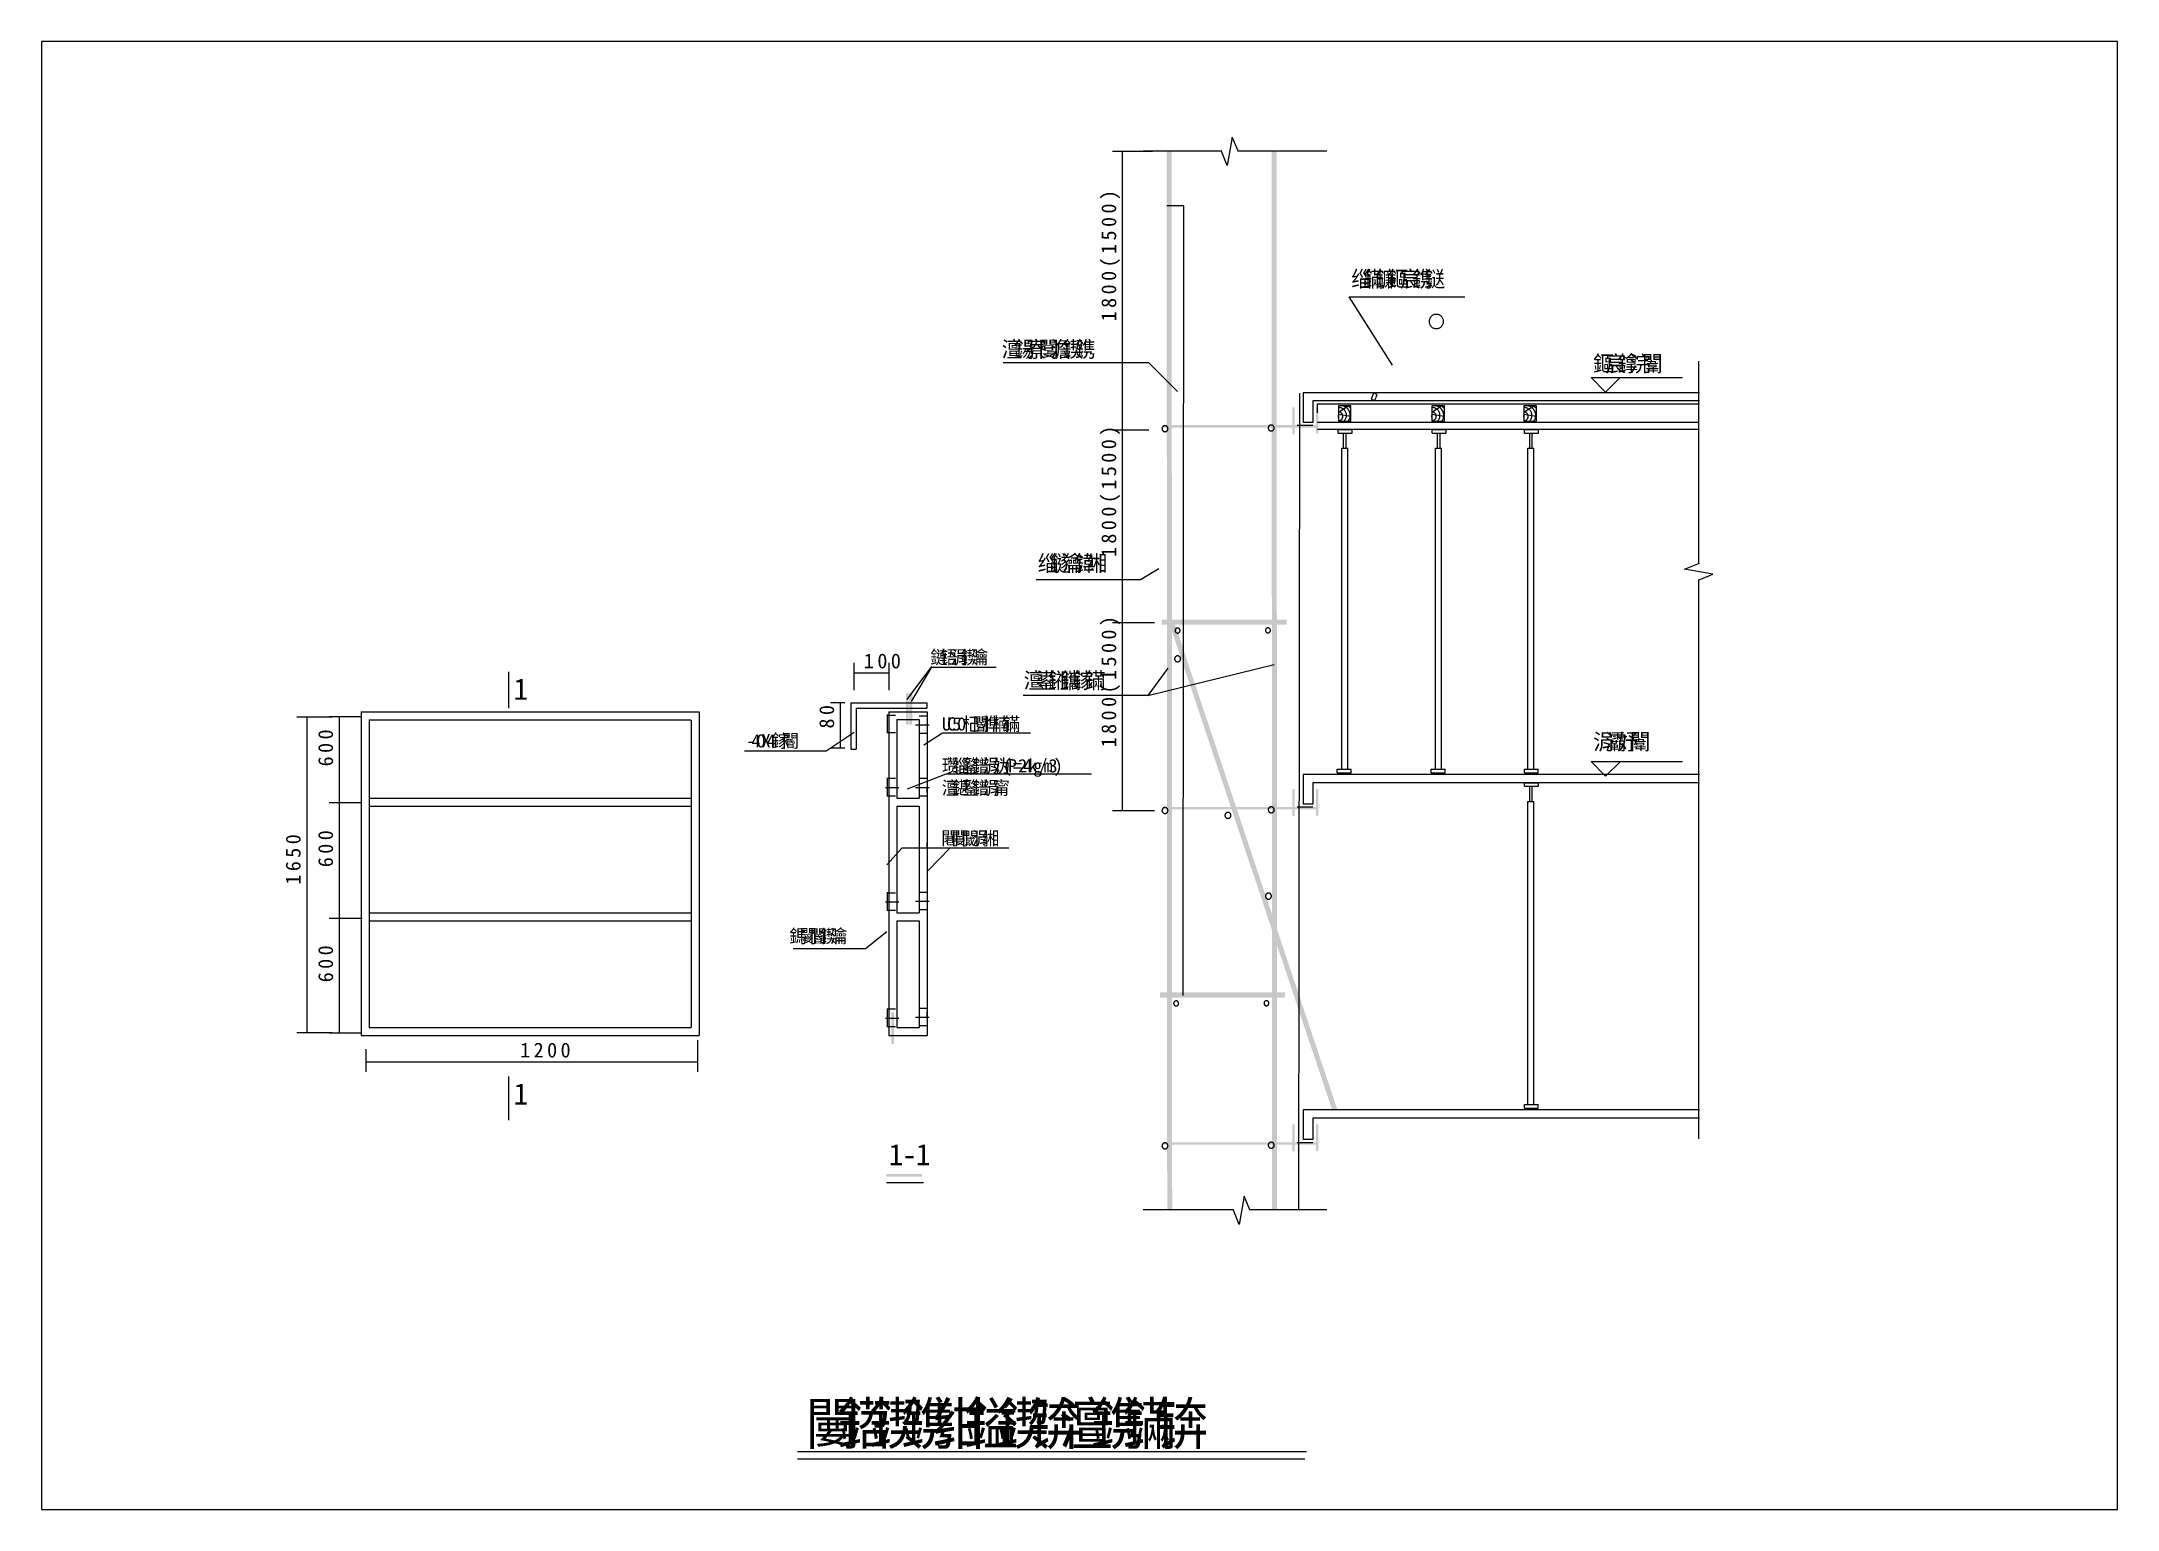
# Model space of a CAD drawing. Header units: metres. Extents: x 0 to 420, y 0 to 297.
import ezdxf

# ---------------------------------------------------------------- set-up
doc = ezdxf.new("R2010")
doc.units = ezdxf.units.M

msp = doc.modelspace()

# ---------------------------------------------------------------- linework, layer by layer
for p, q in [((420, 297), (0, 297)), ((0, 297), (0, 0)), ((420, 0), (420, 297)), ((240.92, 277.63), (239.9, 271.92)), ((242.07, 274.87), (240.92, 277.63)), ((224.79, 274.77), (216.67, 274.77)), ((218.67, 218.38), (218.67, 274.77)), ((238.71, 274.84), (222.85, 274.84)), ((239.9, 271.92), (238.69, 274.93)), ((260.02, 274.84), (241.99, 274.84)), ((231.01, 263.75), (227.67, 263.75)), ((231.02, 263.75), (230.89, 104.01)), ((231.01, 263.75), (231.02, 263.75)), ((264.55, 245.35), (287.98, 245.35)), ((273.34, 231.55), (264.55, 245.35)), ((224.01, 231.99), (194.54, 231.99)), ((229.85, 226.16), (224.01, 231.99)), ((335.32, 191.42), (335.32, 232.36)), ((313.55, 229.04), (332, 229.04)), ((313.55, 229.04), (316.39, 226.09)), ((316.39, 226.09), (319.35, 228.93)), ((254.49, 225.83), (254.31, 60.78)), ((255.25, 222.62), (255.24, 222.61)), ((335.45, 225.94), (255.25, 225.94)), ((255.25, 225.94), (255.25, 219.95)), ((255.25, 224.21), (255.25, 222.62)), ((256.61, 224.21), (256.61, 224.21)), ((256.61, 224.21), (256.61, 224.21)), ((257.23, 224.29), (257.23, 219.95)), ((257.24, 224.29), (257.23, 224.29)), ((335.45, 224.29), (257.24, 224.29)), ((258.06, 223.72), (335.32, 223.72)), ((258.06, 223.68), (258.06, 221.89)), ((262.39, 222.02), (264.36, 223.3)), ((262.4, 223.3), (262.39, 223.29)), ((262.39, 223.29), (262.39, 220.18)), ((264.91, 223.3), (262.4, 223.3)), ((264.91, 220.18), (264.91, 223.3)), ((269.47, 225.88), (269, 224.62)), ((269, 224.62), (269.73, 224.34)), ((270.2, 225.61), (269.47, 225.88)), ((269.73, 224.34), (270.2, 225.61)), ((281.31, 222.02), (283.27, 223.3)), ((281.31, 223.3), (281.31, 223.29)), ((283.82, 223.3), (281.31, 223.3)), ((281.31, 223.29), (281.31, 220.18)), ((283.82, 220.18), (283.82, 223.3)), ((299.92, 222.02), (301.89, 223.3)), ((299.93, 223.3), (299.92, 223.29)), ((299.92, 223.29), (299.92, 220.18)), ((302.44, 223.3), (299.93, 223.3)), ((302.44, 220.18), (302.44, 223.3)), ((257.23, 219.3), (254.02, 219.3)), ((255.25, 219.95), (255.26, 219.93)), ((257.22, 219.93), (255.26, 219.93)), ((257.23, 219.95), (257.22, 219.93)), ((257.23, 219.31), (257.23, 219.3)), ((257.23, 219.31), (257.23, 219.3)), ((257.23, 219.31), (257.23, 219.3)), ((257.23, 219.3), (257.23, 219.31)), ((257.23, 219.31), (257.23, 219.3)), ((257.26, 219.62), (257.25, 219.62)), ((257.26, 219.62), (257.25, 219.62)), ((257.26, 219.62), (257.25, 219.62)), ((257.25, 219.62), (257.26, 219.62)), ((257.26, 219.62), (257.25, 219.62)), ((258.14, 219.97), (335.32, 219.97)), ((258.14, 218.58), (335.32, 218.58)), ((258.5, 219.31), (258.5, 219.3)), ((258.52, 219.62), (258.52, 219.62)), ((262.36, 218.51), (265.17, 218.51)), ((262.36, 217.79), (262.36, 218.51)), ((262.39, 221.58), (264.91, 221.21)), ((262.39, 220.18), (264.91, 220.18)), ((265.17, 217.79), (265.17, 218.51)), ((281.31, 221.58), (283.82, 221.21)), ((281.31, 220.18), (283.82, 220.18)), ((281.38, 218.51), (284.18, 218.51)), ((281.38, 217.79), (281.38, 218.51)), ((284.18, 217.79), (284.18, 218.51)), ((299.92, 221.58), (302.44, 221.21)), ((299.92, 220.18), (302.44, 220.18)), ((300.04, 217.79), (300.04, 218.51)), ((300.04, 218.51), (302.84, 218.51)), ((302.84, 217.79), (302.84, 218.51)), ((224.01, 218.38), (216.67, 218.38)), ((224.01, 218.38), (216.67, 218.38)), ((218.67, 179.38), (218.67, 218.38)), ((262.36, 217.79), (265.17, 217.79)), ((263.06, 149.91), (263.06, 214.71)), ((263.06, 214.71), (264.32, 214.71)), ((263.42, 214.71), (263.42, 217.79)), ((263.94, 214.71), (263.94, 217.79)), ((264.32, 149.91), (264.32, 214.71)), ((281.38, 217.79), (284.18, 217.79)), ((282.02, 149.91), (282.02, 214.71)), ((282.02, 214.71), (283.27, 214.71)), ((282.43, 214.71), (282.43, 217.79)), ((282.95, 214.71), (282.95, 217.79)), ((283.27, 149.91), (283.27, 214.71)), ((300.04, 217.79), (302.84, 217.79)), ((300.7, 149.91), (300.7, 214.71)), ((300.7, 214.71), (301.95, 214.71)), ((301.09, 214.71), (301.09, 217.79)), ((301.61, 214.71), (301.61, 217.79)), ((301.95, 149.91), (301.95, 214.71)), ((226.04, 190.31), (222.33, 188.09)), ((332.4, 190.23), (335.41, 191.44)), ((338.11, 189.21), (332.4, 190.23)), ((335.35, 188.07), (338.11, 189.21)), ((222.33, 188.09), (201.21, 188.09)), ((335.32, 75.02), (335.32, 188.14)), ((225.18, 179.38), (216.67, 179.38)), ((225.18, 179.38), (216.67, 179.38)), ((218.67, 141.37), (218.67, 179.38)), ((94.46, 169.48), (94.46, 162.13)), ((164.41, 165.77), (164.41, 171.27)), ((164.41, 169.27), (171.48, 169.27)), ((171.48, 165.77), (171.48, 171.27)), ((175.13, 163.85), (180.14, 170.54)), ((180.14, 170.54), (175.95, 163.5)), ((180.06, 170.43), (193.12, 170.43)), ((223.82, 164.67), (249.39, 170.97)), ((227.89, 170.23), (223.82, 164.67)), ((223.82, 164.67), (198.61, 164.67)), ((58.8, 160.33), (51.65, 160.33)), ((53.65, 160.33), (53.65, 96.42)), ((64.56, 160.34), (58.22, 160.34)), ((60.22, 160.34), (60.22, 142.98)), ((64.68, 161.36), (64.68, 95.87)), ((64.68, 161.36), (133.08, 161.36)), ((66.3, 159.69), (66.35, 159.74)), ((66.3, 159.69), (66.3, 97.54)), ((66.35, 159.74), (131.4, 159.74)), ((131.46, 159.69), (131.46, 97.54)), ((133.08, 161.36), (133.08, 95.87)), ((162.55, 163.17), (159.6, 163.17)), ((161.6, 163.17), (161.6, 154)), ((163.71, 163.23), (163.71, 153.83)), ((163.71, 163.23), (179.09, 163.23)), ((164.79, 162.15), (164.79, 153.83)), ((164.79, 162.15), (179.09, 162.15)), ((171.42, 161.31), (171.48, 161.36)), ((171.42, 161.31), (171.42, 95.87)), ((171.48, 161.36), (179.19, 161.36)), ((173.04, 159.84), (173.04, 143.93)), ((173.04, 159.84), (177.57, 159.84)), ((173.04, 159.69), (173.1, 159.74)), ((177.57, 159.84), (177.57, 143.93)), ((179.09, 163.23), (179.09, 162.15)), ((179.19, 161.36), (179.19, 95.87)), ((164.44, 157.2), (158.72, 153.39)), ((178.53, 154.69), (182.3, 157.16)), ((182.3, 157.16), (200.06, 157.16)), ((158.72, 153.39), (142.2, 153.39)), ((162.55, 154), (159.6, 154)), ((163.71, 153.83), (164.79, 153.83)), ((313.55, 151.3), (332, 151.3)), ((313.55, 151.3), (316.39, 148.34)), ((175.2, 145.82), (183, 148.81)), ((177.57, 148.29), (177.52, 148.34)), ((183, 148.81), (212.44, 148.81)), ((335.45, 148.7), (255.25, 148.7)), ((255.25, 148.69), (255.25, 142.7)), ((257.23, 147.05), (257.23, 142.7)), ((257.24, 147.05), (257.23, 147.05)), ((335.45, 147.05), (257.24, 147.05)), ((262.15, 149.8), (264.95, 149.8)), ((262.15, 149.07), (262.15, 149.8)), ((262.15, 149.07), (264.95, 149.07)), ((264.95, 149.07), (264.95, 149.8)), ((281.16, 149.07), (281.16, 149.8)), ((281.16, 149.8), (283.96, 149.8)), ((281.16, 149.07), (283.96, 149.07)), ((283.96, 149.07), (283.96, 149.8)), ((300, 149.8), (302.81, 149.8)), ((300, 149.07), (300, 149.8)), ((300, 149.07), (302.81, 149.07)), ((300.04, 147.05), (302.84, 147.05)), ((300.04, 146.32), (300.04, 147.05)), ((302.81, 149.07), (302.81, 149.8)), ((302.84, 146.32), (302.84, 147.05)), ((316.39, 148.34), (319.35, 151.18)), ((64.56, 142.98), (58.22, 142.98)), ((64.56, 142.98), (58.22, 142.98)), ((60.22, 142.98), (60.22, 119.55)), ((66.3, 143.93), (131.46, 143.93)), ((173.04, 143.93), (177.57, 143.93)), ((179.09, 146.04), (179.09, 144.96)), ((255.25, 145.37), (255.24, 145.37)), ((255.25, 146.97), (255.25, 145.37)), ((256.61, 146.97), (256.61, 146.96)), ((256.61, 146.96), (256.61, 146.97)), ((300.04, 146.32), (302.84, 146.32)), ((300.7, 82.05), (300.7, 143.25)), ((300.7, 143.25), (301.95, 143.25)), ((301.09, 143.25), (301.09, 146.32)), ((301.61, 143.25), (301.61, 146.32)), ((301.95, 82.05), (301.95, 143.25)), ((66.3, 142.31), (131.46, 142.31)), ((173.04, 142.31), (173.04, 120.71)), ((173.04, 142.31), (177.57, 142.31)), ((177.57, 142.31), (177.57, 120.71)), ((225.18, 141.37), (216.67, 141.37)), ((257.23, 142.06), (254.02, 142.06)), ((255.25, 142.7), (255.26, 142.69)), ((257.22, 142.69), (255.26, 142.69)), ((257.23, 142.7), (257.22, 142.69)), ((257.23, 142.06), (257.23, 142.06)), ((257.23, 142.06), (257.23, 142.06)), ((257.23, 142.06), (257.23, 142.06)), ((257.23, 142.06), (257.23, 142.06)), ((257.23, 142.06), (257.23, 142.06)), ((257.26, 142.38), (257.25, 142.37)), ((257.25, 142.37), (257.26, 142.38)), ((257.26, 142.38), (257.25, 142.37)), ((257.26, 142.38), (257.25, 142.37)), ((257.26, 142.38), (257.25, 142.37)), ((258.5, 142.06), (258.5, 142.06)), ((258.52, 142.38), (258.52, 142.37)), ((179.09, 134.88), (179.09, 133.8)), ((171.05, 130.44), (174.11, 133.85)), ((174.11, 133.85), (195.73, 133.85)), ((177.57, 131.34), (177.52, 131.39)), ((179.39, 129.27), (183.86, 133.85)), ((177.57, 125.26), (177.52, 125.31)), ((177.57, 125.61), (177.57, 120.71)), ((64.85, 119.55), (58.22, 119.55)), ((64.85, 119.55), (58.22, 119.55)), ((60.22, 119.55), (60.22, 96.4)), ((66.3, 120.71), (131.46, 120.71)), ((66.3, 119.09), (131.46, 119.09)), ((173.04, 120.71), (177.57, 120.71)), ((173.04, 119.09), (173.04, 97.49)), ((173.04, 119.09), (177.57, 119.09)), ((177.57, 119.09), (177.57, 104.01)), ((177.57, 119.09), (177.57, 97.49)), ((166.69, 113.43), (152.05, 113.43)), ((171, 116.87), (166.69, 113.43)), ((177.57, 114.64), (177.52, 114.69)), ((177.57, 101.77), (177.52, 101.83)), ((230.88, 104), (230.89, 104.01)), ((66.3, 97.54), (66.35, 97.49)), ((66.35, 97.49), (131.4, 97.49)), ((131.4, 97.49), (131.46, 97.54)), ((173.04, 97.49), (177.57, 97.49)), ((179.09, 100.75), (179.09, 99.67)), ((58.8, 96.42), (51.65, 96.42)), ((64.56, 96.4), (58.22, 96.4)), ((64.68, 95.87), (133.08, 95.87)), ((65.6, 93.12), (65.6, 88.54)), ((132.7, 94.95), (132.7, 88.54)), ((171.42, 95.87), (179.19, 95.87)), ((65.6, 90.54), (132.7, 90.54)), ((94.46, 87.57), (94.46, 78.76)), ((335.45, 80.84), (255.25, 80.84)), ((255.25, 80.83), (255.25, 74.84)), ((300, 81.21), (300, 81.94)), ((300, 81.94), (302.81, 81.94)), ((300, 81.21), (302.81, 81.21)), ((302.81, 81.21), (302.81, 81.94)), ((255.25, 77.51), (255.24, 77.51)), ((255.25, 79.11), (255.25, 77.51)), ((256.61, 79.1), (256.61, 79.11)), ((256.61, 79.11), (256.61, 79.1)), ((257.23, 79.19), (257.23, 74.84)), ((257.24, 79.19), (257.23, 79.19)), ((335.45, 79.19), (257.24, 79.19)), ((257.23, 74.2), (254.02, 74.2)), ((255.25, 74.84), (255.26, 74.83)), ((257.22, 74.83), (255.26, 74.83)), ((257.23, 74.84), (257.22, 74.83)), ((257.23, 74.2), (257.23, 74.2)), ((257.23, 74.2), (257.23, 74.2)), ((257.23, 74.2), (257.23, 74.2)), ((257.23, 74.2), (257.23, 74.2)), ((257.23, 74.2), (257.23, 74.2)), ((257.26, 74.52), (257.25, 74.52)), ((257.26, 74.52), (257.25, 74.52)), ((257.26, 74.52), (257.25, 74.52)), ((257.25, 74.52), (257.26, 74.52)), ((257.26, 74.52), (257.25, 74.52)), ((258.5, 74.2), (258.5, 74.2)), ((258.52, 74.52), (258.52, 74.52)), ((170.95, 66.18), (178.41, 66.18)), ((243.33, 63.41), (242.31, 57.69)), ((244.48, 60.64), (243.33, 63.41)), ((241.13, 60.61), (222.85, 60.61)), ((242.31, 57.69), (241.1, 60.7)), ((260.02, 60.61), (244.41, 60.61)), ((152.95, 11.7), (255.93, 11.7)), ((152.95, 10.27), (255.57, 10.27)), ((0, 0), (420, 0))]:
    msp.add_line(p, q)
for points in [[(283.63, 240.36), (283.63, 240.5), (283.61, 240.64), (283.57, 240.78), (283.52, 240.91), (283.46, 241.04), (283.39, 241.16), (283.31, 241.28), (283.21, 241.38), (283.1, 241.48), (282.99, 241.56), (282.87, 241.63), (282.74, 241.69), (282.61, 241.74), (282.47, 241.78), (282.33, 241.8), (282.19, 241.8), (282.05, 241.8), (281.91, 241.78), (281.77, 241.74), (281.63, 241.69), (281.51, 241.63), (281.38, 241.56), (281.27, 241.48), (281.17, 241.38), (281.07, 241.28), (280.99, 241.16), (280.91, 241.04), (280.85, 240.91), (280.8, 240.78), (280.77, 240.64), (280.75, 240.5), (280.74, 240.36), (280.75, 240.22), (280.77, 240.08), (280.8, 239.94), (280.85, 239.81), (280.91, 239.68), (280.99, 239.56), (281.07, 239.44), (281.17, 239.34), (281.27, 239.24), (281.38, 239.16), (281.51, 239.08), (281.63, 239.02), (281.77, 238.98), (281.91, 238.94), (282.05, 238.92), (282.19, 238.91), (282.33, 238.92), (282.47, 238.94), (282.61, 238.98), (282.74, 239.02), (282.87, 239.08), (282.99, 239.16), (283.1, 239.24), (283.21, 239.34), (283.31, 239.44), (283.39, 239.56), (283.46, 239.68), (283.52, 239.81), (283.57, 239.94), (283.61, 240.08), (283.63, 240.22), (283.63, 240.36)], [(263.45, 220.18), (263.56, 220.28), (263.67, 220.4), (263.76, 220.52), (263.83, 220.65), (263.9, 220.79), (263.95, 220.93), (263.99, 221.08), (264.01, 221.23), (264.02, 221.38), (264.01, 221.53), (263.99, 221.68), (263.95, 221.83), (263.9, 221.97), (263.83, 222.11), (263.76, 222.24), (263.67, 222.37), (263.56, 222.48), (263.45, 222.58), (263.33, 222.67), (263.2, 222.75), (263.06, 222.81), (262.92, 222.87), (262.77, 222.9), (262.62, 222.93), (262.47, 222.93), (262.39, 222.93)], [(264.38, 220.18), (264.45, 220.28), (264.55, 220.45), (264.63, 220.62), (264.7, 220.8), (264.74, 220.98), (264.77, 221.17), (264.78, 221.36), (264.77, 221.55), (264.74, 221.74), (264.7, 221.92), (264.63, 222.1), (264.55, 222.27), (264.45, 222.44), (264.34, 222.59), (264.21, 222.73), (264.07, 222.86), (263.92, 222.97), (263.76, 223.07), (263.58, 223.15), (263.41, 223.21), (263.22, 223.26), (263.03, 223.29), (262.84, 223.3), (262.8, 223.3)], [(264.91, 222.78), (264.88, 222.8), (264.68, 222.98), (264.47, 223.14), (264.24, 223.28), (264.2, 223.3)], [(282.37, 220.18), (282.48, 220.28), (282.58, 220.4), (282.67, 220.52), (282.75, 220.65), (282.82, 220.79), (282.87, 220.93), (282.9, 221.08), (282.93, 221.23), (282.93, 221.38), (282.93, 221.53), (282.9, 221.68), (282.87, 221.83), (282.82, 221.97), (282.75, 222.11), (282.67, 222.24), (282.58, 222.37), (282.48, 222.48), (282.37, 222.58), (282.24, 222.67), (282.11, 222.75), (281.98, 222.81), (281.83, 222.87), (281.68, 222.9), (281.53, 222.93), (281.38, 222.93), (281.31, 222.93)], [(283.3, 220.18), (283.37, 220.28), (283.47, 220.45), (283.55, 220.62), (283.61, 220.8), (283.66, 220.98), (283.69, 221.17), (283.7, 221.36), (283.69, 221.55), (283.66, 221.74), (283.61, 221.92), (283.55, 222.1), (283.47, 222.27), (283.37, 222.44), (283.26, 222.59), (283.13, 222.73), (282.99, 222.86), (282.83, 222.97), (282.67, 223.07), (282.5, 223.15), (282.32, 223.21), (282.14, 223.26), (281.95, 223.29), (281.76, 223.3), (281.72, 223.3)], [(283.82, 222.78), (283.8, 222.8), (283.6, 222.98), (283.38, 223.14), (283.15, 223.28), (283.12, 223.3)], [(300.99, 220.18), (301.09, 220.28), (301.2, 220.4), (301.29, 220.52), (301.37, 220.65), (301.43, 220.79), (301.48, 220.93), (301.52, 221.08), (301.54, 221.23), (301.55, 221.38), (301.54, 221.53), (301.52, 221.68), (301.48, 221.83), (301.43, 221.97), (301.37, 222.11), (301.29, 222.24), (301.2, 222.37), (301.09, 222.48), (300.98, 222.58), (300.86, 222.67), (300.73, 222.75), (300.59, 222.81), (300.45, 222.87), (300.3, 222.9), (300.15, 222.93), (300, 222.93), (299.92, 222.93)], [(301.91, 220.18), (301.98, 220.28), (302.08, 220.45), (302.16, 220.62), (302.23, 220.8), (302.27, 220.98), (302.3, 221.17), (302.31, 221.36), (302.3, 221.55), (302.27, 221.74), (302.23, 221.92), (302.16, 222.1), (302.08, 222.27), (301.98, 222.44), (301.87, 222.59), (301.74, 222.73), (301.6, 222.86), (301.45, 222.97), (301.29, 223.07), (301.12, 223.15), (300.94, 223.21), (300.75, 223.26), (300.56, 223.29), (300.37, 223.3), (300.33, 223.3)], [(302.44, 222.78), (302.41, 222.8), (302.21, 222.98), (302, 223.14), (301.77, 223.28), (301.73, 223.3)], [(227.91, 218.67), (227.9, 218.73), (227.89, 218.79), (227.88, 218.84), (227.86, 218.9), (227.83, 218.95), (227.8, 219.01), (227.77, 219.05), (227.73, 219.1), (227.68, 219.14), (227.64, 219.17), (227.58, 219.2), (227.53, 219.23), (227.48, 219.25), (227.42, 219.26), (227.36, 219.27), (227.3, 219.27), (227.24, 219.27), (227.18, 219.26), (227.12, 219.25), (227.07, 219.23), (227.01, 219.2), (226.96, 219.17), (226.91, 219.14), (226.87, 219.1), (226.83, 219.05), (226.79, 219.01), (226.76, 218.95), (226.74, 218.9), (226.72, 218.84), (226.7, 218.79), (226.7, 218.73), (226.69, 218.67), (226.69, 218.67)], [(226.69, 218.67), (226.7, 218.61), (226.7, 218.55), (226.72, 218.49), (226.74, 218.44), (226.76, 218.38), (226.79, 218.33), (226.83, 218.28), (226.87, 218.24), (226.91, 218.2), (226.96, 218.16), (227.01, 218.13), (227.07, 218.11), (227.12, 218.09), (227.18, 218.07), (227.24, 218.06), (227.3, 218.06), (227.36, 218.06), (227.42, 218.07), (227.48, 218.09), (227.53, 218.11), (227.58, 218.13), (227.64, 218.16), (227.68, 218.2), (227.73, 218.24), (227.77, 218.28), (227.8, 218.33), (227.83, 218.38), (227.86, 218.44), (227.88, 218.49), (227.89, 218.55), (227.9, 218.61), (227.91, 218.67), (227.91, 218.67)], [(249.39, 218.81), (249.39, 218.87), (249.38, 218.93), (249.37, 218.98), (249.35, 219.04), (249.32, 219.09), (249.29, 219.14), (249.25, 219.19), (249.21, 219.24), (249.17, 219.28), (249.12, 219.31), (249.07, 219.34), (249.02, 219.37), (248.96, 219.39), (248.9, 219.4), (248.85, 219.41), (248.79, 219.41), (248.73, 219.41), (248.67, 219.4), (248.61, 219.39), (248.55, 219.37), (248.5, 219.34), (248.45, 219.31), (248.4, 219.28), (248.36, 219.24), (248.32, 219.19), (248.28, 219.14), (248.25, 219.09), (248.23, 219.04), (248.21, 218.98), (248.19, 218.93), (248.18, 218.87), (248.18, 218.81), (248.18, 218.81)], [(248.18, 218.81), (248.18, 218.75), (248.19, 218.69), (248.21, 218.63), (248.23, 218.58), (248.25, 218.52), (248.28, 218.47), (248.32, 218.42), (248.36, 218.38), (248.4, 218.34), (248.45, 218.3), (248.5, 218.27), (248.55, 218.25), (248.61, 218.23), (248.67, 218.21), (248.73, 218.2), (248.79, 218.2), (248.85, 218.2), (248.9, 218.21), (248.96, 218.23), (249.02, 218.25), (249.07, 218.27), (249.12, 218.3), (249.17, 218.34), (249.21, 218.38), (249.25, 218.42), (249.29, 218.47), (249.32, 218.52), (249.35, 218.58), (249.37, 218.63), (249.38, 218.69), (249.39, 218.75), (249.39, 218.81), (249.39, 218.81)], [(262.39, 221.42), (262.38, 221.4), (262.36, 221.37), (262.34, 221.34), (262.32, 221.31), (262.31, 221.27), (262.3, 221.24), (262.3, 221.2), (262.3, 221.17), (262.3, 221.13), (262.3, 221.1), (262.31, 221.06), (262.32, 221.03), (262.34, 220.99), (262.36, 220.96), (262.38, 220.93), (262.39, 220.92)], [(262.39, 220.26), (262.45, 220.27), (262.54, 220.28), (262.62, 220.3), (262.71, 220.33), (262.79, 220.37), (262.86, 220.41), (262.93, 220.47), (263, 220.53), (263.06, 220.59), (263.11, 220.66), (263.16, 220.74), (263.19, 220.82), (263.22, 220.9), (263.25, 220.99), (263.26, 221.08), (263.26, 221.17), (263.26, 221.26), (263.25, 221.34), (263.22, 221.43), (263.19, 221.51), (263.16, 221.59), (263.11, 221.67), (263.06, 221.74), (263, 221.81), (262.93, 221.87), (262.86, 221.92), (262.79, 221.96), (262.71, 222), (262.62, 222.03), (262.54, 222.05), (262.45, 222.07), (262.39, 222.07)], [(281.31, 221.42), (281.29, 221.4), (281.27, 221.37), (281.26, 221.34), (281.24, 221.31), (281.23, 221.27), (281.22, 221.24), (281.21, 221.2), (281.21, 221.17), (281.21, 221.13), (281.22, 221.1), (281.23, 221.06), (281.24, 221.03), (281.26, 220.99), (281.27, 220.96), (281.29, 220.93), (281.31, 220.92)], [(281.31, 220.26), (281.36, 220.27), (281.45, 220.28), (281.54, 220.3), (281.62, 220.33), (281.7, 220.37), (281.78, 220.41), (281.85, 220.47), (281.91, 220.53), (281.97, 220.59), (282.03, 220.66), (282.07, 220.74), (282.11, 220.82), (282.14, 220.9), (282.16, 220.99), (282.17, 221.08), (282.18, 221.17), (282.17, 221.26), (282.16, 221.34), (282.14, 221.43), (282.11, 221.51), (282.07, 221.59), (282.03, 221.67), (281.97, 221.74), (281.91, 221.81), (281.85, 221.87), (281.78, 221.92), (281.7, 221.96), (281.62, 222), (281.54, 222.03), (281.45, 222.05), (281.36, 222.07), (281.31, 222.07)], [(299.92, 221.42), (299.91, 221.4), (299.89, 221.37), (299.87, 221.34), (299.86, 221.31), (299.84, 221.27), (299.83, 221.24), (299.83, 221.2), (299.83, 221.17), (299.83, 221.13), (299.83, 221.1), (299.84, 221.06), (299.86, 221.03), (299.87, 220.99), (299.89, 220.96), (299.91, 220.93), (299.92, 220.92)], [(299.92, 220.26), (299.98, 220.27), (300.07, 220.28), (300.15, 220.3), (300.24, 220.33), (300.32, 220.37), (300.39, 220.41), (300.46, 220.47), (300.53, 220.53), (300.59, 220.59), (300.64, 220.66), (300.69, 220.74), (300.73, 220.82), (300.76, 220.9), (300.78, 220.99), (300.79, 221.08), (300.79, 221.17), (300.79, 221.26), (300.78, 221.34), (300.76, 221.43), (300.73, 221.51), (300.69, 221.59), (300.64, 221.67), (300.59, 221.74), (300.53, 221.81), (300.46, 221.87), (300.39, 221.92), (300.32, 221.96), (300.24, 222), (300.15, 222.03), (300.07, 222.05), (299.98, 222.07), (299.92, 222.07)], [(230.35, 177.83), (230.34, 177.88), (230.34, 177.93), (230.32, 177.98), (230.31, 178.02), (230.29, 178.07), (230.26, 178.11), (230.23, 178.15), (230.2, 178.19), (230.16, 178.22), (230.12, 178.25), (230.08, 178.28), (230.03, 178.3), (229.99, 178.31), (229.94, 178.33), (229.89, 178.33), (229.84, 178.34), (229.79, 178.33), (229.74, 178.33), (229.69, 178.31), (229.65, 178.3), (229.6, 178.28), (229.56, 178.25), (229.52, 178.22), (229.48, 178.19), (229.45, 178.15), (229.42, 178.11), (229.39, 178.07), (229.37, 178.02), (229.36, 177.98), (229.34, 177.93), (229.34, 177.88), (229.34, 177.83), (229.34, 177.83)], [(229.34, 177.83), (229.34, 177.78), (229.34, 177.73), (229.36, 177.68), (229.37, 177.64), (229.39, 177.59), (229.42, 177.55), (229.45, 177.51), (229.48, 177.47), (229.52, 177.44), (229.56, 177.41), (229.6, 177.38), (229.65, 177.36), (229.69, 177.35), (229.74, 177.33), (229.79, 177.33), (229.84, 177.33), (229.89, 177.33), (229.94, 177.33), (229.99, 177.35), (230.03, 177.36), (230.08, 177.38), (230.12, 177.41), (230.16, 177.44), (230.2, 177.47), (230.23, 177.51), (230.26, 177.55), (230.29, 177.59), (230.31, 177.64), (230.32, 177.68), (230.34, 177.73), (230.34, 177.78), (230.35, 177.83), (230.35, 177.83)], [(248.62, 177.87), (248.61, 177.92), (248.61, 177.97), (248.59, 178.01), (248.58, 178.06), (248.56, 178.11), (248.53, 178.15), (248.5, 178.19), (248.47, 178.23), (248.43, 178.26), (248.39, 178.29), (248.35, 178.31), (248.3, 178.33), (248.26, 178.35), (248.21, 178.36), (248.16, 178.37), (248.11, 178.37), (248.06, 178.37), (248.01, 178.36), (247.96, 178.35), (247.92, 178.33), (247.87, 178.31), (247.83, 178.29), (247.79, 178.26), (247.75, 178.23), (247.72, 178.19), (247.69, 178.15), (247.67, 178.11), (247.64, 178.06), (247.63, 178.01), (247.62, 177.97), (247.61, 177.92), (247.61, 177.87), (247.61, 177.87)], [(247.61, 177.87), (247.61, 177.82), (247.62, 177.77), (247.63, 177.72), (247.64, 177.67), (247.67, 177.63), (247.69, 177.59), (247.72, 177.55), (247.75, 177.51), (247.79, 177.48), (247.83, 177.45), (247.87, 177.42), (247.92, 177.4), (247.96, 177.38), (248.01, 177.37), (248.06, 177.36), (248.11, 177.36), (248.16, 177.36), (248.21, 177.37), (248.26, 177.38), (248.3, 177.4), (248.35, 177.42), (248.39, 177.45), (248.43, 177.48), (248.47, 177.51), (248.5, 177.55), (248.53, 177.59), (248.56, 177.63), (248.58, 177.67), (248.59, 177.72), (248.61, 177.77), (248.61, 177.82), (248.62, 177.87), (248.62, 177.87)], [(230.45, 172.1), (230.45, 172.16), (230.44, 172.21), (230.43, 172.27), (230.41, 172.33), (230.38, 172.38), (230.35, 172.43), (230.31, 172.48), (230.27, 172.53), (230.23, 172.57), (230.18, 172.6), (230.13, 172.63), (230.08, 172.66), (230.02, 172.68), (229.96, 172.69), (229.9, 172.7), (229.84, 172.7), (229.79, 172.7), (229.73, 172.69), (229.67, 172.68), (229.61, 172.66), (229.56, 172.63), (229.51, 172.6), (229.46, 172.57), (229.42, 172.53), (229.38, 172.48), (229.34, 172.43), (229.31, 172.38), (229.28, 172.33), (229.26, 172.27), (229.25, 172.21), (229.24, 172.16), (229.24, 172.1), (229.24, 172.1)], [(229.24, 172.1), (229.24, 172.04), (229.25, 171.98), (229.26, 171.92), (229.28, 171.86), (229.31, 171.81), (229.34, 171.76), (229.38, 171.71), (229.42, 171.67), (229.46, 171.63), (229.51, 171.59), (229.56, 171.56), (229.61, 171.54), (229.67, 171.52), (229.73, 171.5), (229.79, 171.49), (229.84, 171.49), (229.9, 171.49), (229.96, 171.5), (230.02, 171.52), (230.08, 171.54), (230.13, 171.56), (230.18, 171.59), (230.23, 171.63), (230.27, 171.67), (230.31, 171.71), (230.35, 171.76), (230.38, 171.81), (230.41, 171.86), (230.43, 171.92), (230.44, 171.98), (230.45, 172.04), (230.45, 172.1), (230.45, 172.1)], [(227.91, 141.42), (227.9, 141.48), (227.89, 141.54), (227.88, 141.6), (227.86, 141.66), (227.83, 141.71), (227.8, 141.76), (227.77, 141.81), (227.73, 141.85), (227.68, 141.89), (227.64, 141.93), (227.58, 141.96), (227.53, 141.98), (227.48, 142), (227.42, 142.02), (227.36, 142.03), (227.3, 142.03), (227.24, 142.03), (227.18, 142.02), (227.12, 142), (227.07, 141.98), (227.01, 141.96), (226.96, 141.93), (226.91, 141.89), (226.87, 141.85), (226.83, 141.81), (226.79, 141.76), (226.76, 141.71), (226.74, 141.66), (226.72, 141.6), (226.7, 141.54), (226.7, 141.48), (226.69, 141.42), (226.69, 141.42)], [(226.69, 141.42), (226.7, 141.37), (226.7, 141.31), (226.72, 141.25), (226.74, 141.19), (226.76, 141.14), (226.79, 141.09), (226.83, 141.04), (226.87, 141), (226.91, 140.96), (226.96, 140.92), (227.01, 140.89), (227.07, 140.86), (227.12, 140.84), (227.18, 140.83), (227.24, 140.82), (227.3, 140.82), (227.36, 140.82), (227.42, 140.83), (227.48, 140.84), (227.53, 140.86), (227.58, 140.89), (227.64, 140.92), (227.68, 140.96), (227.73, 141), (227.77, 141.04), (227.8, 141.09), (227.83, 141.14), (227.86, 141.19), (227.88, 141.25), (227.89, 141.31), (227.9, 141.37), (227.91, 141.42), (227.91, 141.42)], [(240.63, 140.43), (240.63, 140.49), (240.62, 140.55), (240.61, 140.61), (240.59, 140.66), (240.56, 140.72), (240.53, 140.77), (240.5, 140.82), (240.46, 140.86), (240.41, 140.9), (240.36, 140.93), (240.31, 140.97), (240.26, 140.99), (240.2, 141.01), (240.15, 141.03), (240.09, 141.03), (240.03, 141.04), (239.97, 141.03), (239.91, 141.03), (239.85, 141.01), (239.79, 140.99), (239.74, 140.97), (239.69, 140.93), (239.64, 140.9), (239.6, 140.86), (239.56, 140.82), (239.52, 140.77), (239.49, 140.72), (239.47, 140.66), (239.45, 140.61), (239.43, 140.55), (239.42, 140.49), (239.42, 140.43), (239.42, 140.43)], [(239.42, 140.43), (239.42, 140.37), (239.43, 140.31), (239.45, 140.25), (239.47, 140.2), (239.49, 140.14), (239.52, 140.09), (239.56, 140.05), (239.6, 140), (239.64, 139.96), (239.69, 139.93), (239.74, 139.9), (239.79, 139.87), (239.85, 139.85), (239.91, 139.84), (239.97, 139.83), (240.03, 139.82), (240.09, 139.83), (240.15, 139.84), (240.2, 139.85), (240.26, 139.87), (240.31, 139.9), (240.36, 139.93), (240.41, 139.96), (240.46, 140), (240.5, 140.05), (240.53, 140.09), (240.56, 140.14), (240.59, 140.2), (240.61, 140.25), (240.62, 140.31), (240.63, 140.37), (240.63, 140.43), (240.63, 140.43)], [(249.39, 141.56), (249.39, 141.62), (249.38, 141.68), (249.37, 141.74), (249.35, 141.8), (249.32, 141.85), (249.29, 141.9), (249.25, 141.95), (249.21, 141.99), (249.17, 142.03), (249.12, 142.07), (249.07, 142.1), (249.02, 142.12), (248.96, 142.14), (248.9, 142.16), (248.85, 142.17), (248.79, 142.17), (248.73, 142.17), (248.67, 142.16), (248.61, 142.14), (248.55, 142.12), (248.5, 142.1), (248.45, 142.07), (248.4, 142.03), (248.36, 141.99), (248.32, 141.95), (248.28, 141.9), (248.25, 141.85), (248.23, 141.8), (248.21, 141.74), (248.19, 141.68), (248.18, 141.62), (248.18, 141.56), (248.18, 141.56)], [(248.18, 141.56), (248.18, 141.5), (248.19, 141.45), (248.21, 141.39), (248.23, 141.33), (248.25, 141.28), (248.28, 141.23), (248.32, 141.18), (248.36, 141.14), (248.4, 141.1), (248.45, 141.06), (248.5, 141.03), (248.55, 141), (248.61, 140.98), (248.67, 140.97), (248.73, 140.96), (248.79, 140.96), (248.85, 140.96), (248.9, 140.97), (248.96, 140.98), (249.02, 141), (249.07, 141.03), (249.12, 141.06), (249.17, 141.1), (249.21, 141.14), (249.25, 141.18), (249.29, 141.23), (249.32, 141.28), (249.35, 141.33), (249.37, 141.39), (249.38, 141.45), (249.39, 141.5), (249.39, 141.56), (249.39, 141.56)], [(248.84, 124.09), (248.83, 124.15), (248.82, 124.21), (248.81, 124.27), (248.79, 124.32), (248.76, 124.38), (248.73, 124.43), (248.7, 124.48), (248.66, 124.52), (248.61, 124.56), (248.57, 124.6), (248.52, 124.63), (248.46, 124.65), (248.41, 124.67), (248.35, 124.69), (248.29, 124.7), (248.23, 124.7), (248.17, 124.7), (248.11, 124.69), (248.05, 124.67), (248, 124.65), (247.94, 124.63), (247.89, 124.6), (247.84, 124.56), (247.8, 124.52), (247.76, 124.48), (247.73, 124.43), (247.69, 124.38), (247.67, 124.32), (247.65, 124.27), (247.63, 124.21), (247.63, 124.15), (247.62, 124.09), (247.62, 124.09)], [(247.62, 124.09), (247.63, 124.03), (247.63, 123.97), (247.65, 123.92), (247.67, 123.86), (247.69, 123.81), (247.73, 123.76), (247.76, 123.71), (247.8, 123.66), (247.84, 123.62), (247.89, 123.59), (247.94, 123.56), (248, 123.53), (248.05, 123.51), (248.11, 123.5), (248.17, 123.49), (248.23, 123.49), (248.29, 123.49), (248.35, 123.5), (248.41, 123.51), (248.46, 123.53), (248.52, 123.56), (248.57, 123.59), (248.61, 123.62), (248.66, 123.66), (248.7, 123.71), (248.73, 123.76), (248.76, 123.81), (248.79, 123.86), (248.81, 123.92), (248.82, 123.97), (248.83, 124.03), (248.84, 124.09), (248.84, 124.09)], [(230.06, 102.39), (230.06, 102.44), (230.05, 102.48), (230.04, 102.53), (230.02, 102.58), (230, 102.62), (229.98, 102.67), (229.95, 102.71), (229.92, 102.74), (229.88, 102.78), (229.84, 102.81), (229.8, 102.83), (229.75, 102.85), (229.7, 102.87), (229.66, 102.88), (229.61, 102.89), (229.56, 102.89), (229.51, 102.89), (229.46, 102.88), (229.41, 102.87), (229.36, 102.85), (229.32, 102.83), (229.28, 102.81), (229.24, 102.78), (229.2, 102.74), (229.17, 102.71), (229.14, 102.67), (229.11, 102.62), (229.09, 102.58), (229.07, 102.53), (229.06, 102.48), (229.05, 102.44), (229.05, 102.39), (229.05, 102.39)], [(229.05, 102.39), (229.05, 102.34), (229.06, 102.29), (229.07, 102.24), (229.09, 102.19), (229.11, 102.15), (229.14, 102.1), (229.17, 102.06), (229.2, 102.03), (229.24, 101.99), (229.28, 101.97), (229.32, 101.94), (229.36, 101.92), (229.41, 101.9), (229.46, 101.89), (229.51, 101.88), (229.56, 101.88), (229.61, 101.88), (229.66, 101.89), (229.7, 101.9), (229.75, 101.92), (229.8, 101.94), (229.84, 101.97), (229.88, 101.99), (229.92, 102.03), (229.95, 102.06), (229.98, 102.1), (230, 102.15), (230.02, 102.19), (230.04, 102.24), (230.05, 102.29), (230.06, 102.34), (230.06, 102.39), (230.06, 102.39)], [(248.33, 102.42), (248.33, 102.47), (248.32, 102.52), (248.31, 102.57), (248.3, 102.62), (248.27, 102.66), (248.25, 102.7), (248.22, 102.74), (248.19, 102.78), (248.15, 102.81), (248.11, 102.84), (248.07, 102.87), (248.02, 102.89), (247.98, 102.91), (247.93, 102.92), (247.88, 102.93), (247.83, 102.93), (247.78, 102.93), (247.73, 102.92), (247.68, 102.91), (247.63, 102.89), (247.59, 102.87), (247.55, 102.84), (247.51, 102.81), (247.47, 102.78), (247.44, 102.74), (247.41, 102.7), (247.38, 102.66), (247.36, 102.62), (247.34, 102.57), (247.33, 102.52), (247.33, 102.47), (247.32, 102.42), (247.32, 102.42)], [(247.32, 102.42), (247.33, 102.37), (247.33, 102.32), (247.34, 102.28), (247.36, 102.23), (247.38, 102.18), (247.41, 102.14), (247.44, 102.1), (247.47, 102.07), (247.51, 102.03), (247.55, 102), (247.59, 101.98), (247.63, 101.96), (247.68, 101.94), (247.73, 101.93), (247.78, 101.92), (247.83, 101.92), (247.88, 101.92), (247.93, 101.93), (247.98, 101.94), (248.02, 101.96), (248.07, 101.98), (248.11, 102), (248.15, 102.03), (248.19, 102.07), (248.22, 102.1), (248.25, 102.14), (248.27, 102.18), (248.3, 102.23), (248.31, 102.28), (248.32, 102.32), (248.33, 102.37), (248.33, 102.42), (248.33, 102.42)], [(227.91, 73.57), (227.9, 73.62), (227.89, 73.68), (227.88, 73.74), (227.86, 73.8), (227.83, 73.85), (227.8, 73.9), (227.77, 73.95), (227.73, 73.99), (227.68, 74.03), (227.64, 74.07), (227.58, 74.1), (227.53, 74.13), (227.48, 74.15), (227.42, 74.16), (227.36, 74.17), (227.3, 74.17), (227.24, 74.17), (227.18, 74.16), (227.12, 74.15), (227.07, 74.13), (227.01, 74.1), (226.96, 74.07), (226.91, 74.03), (226.87, 73.99), (226.83, 73.95), (226.79, 73.9), (226.76, 73.85), (226.74, 73.8), (226.72, 73.74), (226.7, 73.68), (226.7, 73.62), (226.69, 73.57), (226.69, 73.57)], [(226.69, 73.57), (226.7, 73.51), (226.7, 73.45), (226.72, 73.39), (226.74, 73.33), (226.76, 73.28), (226.79, 73.23), (226.83, 73.18), (226.87, 73.14), (226.91, 73.1), (226.96, 73.06), (227.01, 73.03), (227.07, 73.01), (227.12, 72.99), (227.18, 72.97), (227.24, 72.96), (227.3, 72.96), (227.36, 72.96), (227.42, 72.97), (227.48, 72.99), (227.53, 73.01), (227.58, 73.03), (227.64, 73.06), (227.68, 73.1), (227.73, 73.14), (227.77, 73.18), (227.8, 73.23), (227.83, 73.28), (227.86, 73.33), (227.88, 73.39), (227.89, 73.45), (227.9, 73.51), (227.91, 73.57), (227.91, 73.57)], [(249.39, 73.71), (249.39, 73.76), (249.38, 73.82), (249.37, 73.88), (249.35, 73.94), (249.32, 73.99), (249.29, 74.04), (249.25, 74.09), (249.21, 74.13), (249.17, 74.17), (249.12, 74.21), (249.07, 74.24), (249.02, 74.27), (248.96, 74.29), (248.9, 74.3), (248.85, 74.31), (248.79, 74.31), (248.73, 74.31), (248.67, 74.3), (248.61, 74.29), (248.55, 74.27), (248.5, 74.24), (248.45, 74.21), (248.4, 74.17), (248.36, 74.13), (248.32, 74.09), (248.28, 74.04), (248.25, 73.99), (248.23, 73.94), (248.21, 73.88), (248.19, 73.82), (248.18, 73.76), (248.18, 73.71), (248.18, 73.71)], [(248.18, 73.71), (248.18, 73.65), (248.19, 73.59), (248.21, 73.53), (248.23, 73.47), (248.25, 73.42), (248.28, 73.37), (248.32, 73.32), (248.36, 73.28), (248.4, 73.24), (248.45, 73.2), (248.5, 73.17), (248.55, 73.14), (248.61, 73.12), (248.67, 73.11), (248.73, 73.1), (248.79, 73.1), (248.85, 73.1), (248.9, 73.11), (248.96, 73.12), (249.02, 73.14), (249.07, 73.17), (249.12, 73.2), (249.17, 73.24), (249.21, 73.28), (249.25, 73.32), (249.29, 73.37), (249.32, 73.42), (249.35, 73.47), (249.37, 73.53), (249.38, 73.59), (249.39, 73.65), (249.39, 73.71), (249.39, 73.71)]]:
    msp.add_lwpolyline(points)
for points in [[(228.75, 60.71), (227.74, 60.71), (228.65, 274.72), (227.64, 274.72)], [(249.98, 60.71), (248.97, 60.71), (249.88, 274.72), (248.87, 274.72)], [(253.54, 217.54), (253.04, 217.54), (253.54, 223.02), (253.04, 223.02)], [(258.32, 217.64), (257.82, 217.64), (258.32, 223.02), (257.82, 223.02)], [(258.35, 219.4), (258.35, 218.89), (227, 219.4), (227, 218.89)], [(226.6, 179.03), (226.6, 180.04), (251.88, 179.03), (251.88, 180.04)], [(228.21, 179.2), (229.17, 179.53), (261.18, 80.65), (262.14, 80.99)], [(174.87, 158.81), (175.42, 158.81), (174.87, 165.2), (175.42, 165.2)], [(175.6, 158.81), (176.15, 158.81), (175.6, 165.2), (176.15, 165.2)], [(170.98, 157.03), (171.25, 157.03), (170.98, 160.87), (171.25, 160.87)], [(171.01, 160.83), (171.01, 160.56), (172.8, 160.83), (172.8, 160.56)], [(179.31, 160.68), (179.31, 160.41), (177.52, 160.68), (177.52, 160.41)], [(179.35, 156.88), (179.08, 156.88), (179.35, 160.72), (179.08, 160.72)], [(171.01, 157.3), (171.01, 157.03), (172.8, 157.3), (172.8, 157.03)], [(179.62, 158.84), (179.62, 158.57), (176.81, 158.84), (176.81, 158.57)], [(179.31, 157.15), (179.31, 156.88), (177.52, 157.15), (177.52, 156.88)], [(170.98, 144.24), (171.25, 144.24), (170.98, 148.08), (171.25, 148.08)], [(171.01, 148.04), (171.01, 147.77), (172.8, 148.04), (172.8, 147.77)], [(179.31, 148.04), (179.31, 147.77), (177.52, 148.04), (177.52, 147.77)], [(179.35, 144.24), (179.08, 144.24), (179.35, 148.08), (179.08, 148.08)], [(170.7, 146.2), (170.7, 145.93), (173.51, 146.2), (173.51, 145.93)], [(171.01, 144.51), (171.01, 144.24), (172.8, 144.51), (172.8, 144.24)], [(179.62, 146.2), (179.62, 145.93), (176.81, 146.2), (176.81, 145.93)], [(179.31, 144.51), (179.31, 144.24), (177.52, 144.51), (177.52, 144.24)], [(253.54, 140.3), (253.04, 140.3), (253.54, 145.77), (253.04, 145.77)], [(258.32, 140.39), (257.82, 140.39), (258.32, 145.77), (257.82, 145.77)], [(258.35, 142.16), (258.35, 141.65), (227, 142.16), (227, 141.65)], [(170.7, 123.02), (170.7, 122.75), (173.51, 123.02), (173.51, 122.75)], [(170.98, 121.06), (171.25, 121.06), (170.98, 124.9), (171.25, 124.9)], [(171.01, 124.86), (171.01, 124.59), (172.8, 124.86), (172.8, 124.59)], [(179.62, 123.18), (179.62, 122.91), (176.81, 123.18), (176.81, 122.91)], [(179.31, 125.02), (179.31, 124.75), (177.52, 125.02), (177.52, 124.75)], [(179.35, 121.21), (179.08, 121.21), (179.35, 125.05), (179.08, 125.05)], [(171.01, 121.33), (171.01, 121.06), (172.8, 121.33), (172.8, 121.06)], [(179.31, 121.49), (179.31, 121.22), (177.52, 121.49), (177.52, 121.22)], [(170.98, 97.57), (171.25, 97.57), (170.98, 101.41), (171.25, 101.41)], [(171.01, 101.38), (171.01, 101.11), (172.8, 101.38), (172.8, 101.11)], [(179.31, 101.53), (179.31, 101.26), (177.52, 101.53), (177.52, 101.26)], [(179.35, 97.73), (179.08, 97.73), (179.35, 101.57), (179.08, 101.57)], [(226.31, 103.58), (226.31, 104.6), (251.6, 103.58), (251.6, 104.6)], [(170.7, 99.53), (170.7, 99.26), (173.51, 99.53), (173.51, 99.26)], [(171.01, 97.85), (171.01, 97.58), (172.8, 97.85), (172.8, 97.58)], [(171.95, 94.18), (172.5, 94.18), (171.95, 100.57), (172.5, 100.57)], [(179.62, 99.69), (179.62, 99.42), (176.81, 99.69), (176.81, 99.42)], [(179.31, 98), (179.31, 97.73), (177.52, 98), (177.52, 97.73)], [(253.54, 72.44), (253.04, 72.44), (253.54, 77.91), (253.04, 77.91)], [(258.32, 72.53), (257.82, 72.53), (258.32, 77.91), (257.82, 77.91)], [(258.35, 74.3), (258.35, 73.79), (227, 74.3), (227, 73.79)], [(170.95, 67.88), (170.95, 67.34), (178.12, 67.88), (178.12, 67.34)]]:
    msp.add_solid(points)

# ---------------------------------------------------------------- texts
for s, p in [(')', (217.42, 264.92)), ('0', (217.42, 262.19)), ('0', (217.42, 259.47)), ('5', (217.42, 256.74)), ('(', (217.42, 251.28)), ('1', (217.42, 254.01)), ('0', (217.42, 248.56)), ('0', (217.42, 245.83)), ('8', (217.42, 243.1)), ('1', (217.42, 240.37)), (')', (217.42, 217.22)), ('0', (217.42, 214.5)), ('0', (217.42, 211.77)), ('5', (217.42, 209.04)), ('1', (217.42, 206.32)), ('(', (217.42, 203.59)), ('0', (217.42, 200.86)), ('0', (217.42, 198.13)), ('8', (217.42, 195.41)), ('1', (217.42, 192.68)), (')', (217.42, 178.72)), ('0', (217.42, 175.99)), ('0', (217.42, 173.27)), ('5', (217.42, 170.54)), ('1', (217.42, 167.81)), ('(', (217.42, 165.09)), ('0', (217.42, 162.36)), ('0', (160.35, 160.72)), ('8', (160.35, 158)), ('0', (217.42, 159.63)), ('0', (58.97, 155.79)), ('8', (217.42, 156.9)), ('1', (217.42, 154.18)), ('0', (58.97, 153.06)), ('6', (58.97, 150.33)), ('0', (52.4, 134.58)), ('0', (58.97, 135.39)), ('0', (58.97, 132.66)), ('6', (52.4, 129.13)), ('5', (52.4, 131.85)), ('6', (58.97, 129.94)), ('1', (52.4, 126.4)), ('0', (58.97, 112.1)), ('0', (58.97, 109.37)), ('6', (58.97, 106.65))]:
    msp.add_text(s, height=3, rotation=90).set_placement(p)
for s, height, p in [('缁', 3.24, (264.97, 247.34)), ('鏋', 3.24, (267.44, 247.34)), ('鐮', 3.24, (269.9, 247.34)), ('鏂', 3.24, (272.37, 247.34)), ('宸', 3.24, (274.83, 247.34)), ('鎸', 3.24, (277.3, 247.34)), ('鎹', 3.24, (279.76, 247.34)), ('澶', 3.24, (194.26, 233.13)), ('鍚', 3.24, (196.72, 233.13)), ('寮', 3.24, (199.19, 233.13)), ('闅', 3.24, (201.65, 233.13)), ('澹', 3.24, (204.12, 233.13)), ('鍥', 3.24, (206.58, 233.13)), ('鎸', 3.24, (209.05, 233.13)), ('鏂', 3.24, (313.92, 230.2)), ('宸', 3.24, (316.39, 230.2)), ('鎿', 3.24, (318.86, 230.2)), ('浣', 3.24, (321.32, 230.2)), ('闈', 3.24, (323.79, 230.2)), ('缁', 3.24, (201.54, 189.81)), ('鐩', 3.24, (204.01, 189.81)), ('瀹', 3.24, (206.47, 189.81)), ('鍏', 3.24, (208.94, 189.81)), ('缃', 3.24, (211.4, 189.81)), ('1', 3, (166.37, 170.18)), ('0', 3, (169.1, 170.18)), ('0', 3, (171.83, 170.18)), ('鏈', 2.7, (179.81, 171.09)), ('铻', 2.7, (181.87, 171.09)), ('涓', 2.7, (183.92, 171.09)), ('鍥', 2.7, (185.97, 171.09)), ('瀹', 2.7, (188.03, 171.09)), ('1', 4.32, (95.5, 163.81)), ('澶', 3.24, (198.71, 166.11)), ('鍙', 3.24, (201.17, 166.11)), ('鎺', 3.24, (203.64, 166.11)), ('鑴', 3.24, (206.1, 166.11)), ('鎵', 3.24, (208.57, 166.11)), ('鏋', 3.24, (211.03, 166.11)), ('U', 2.7, (182.16, 157.58)), ('C', 2.7, (183.19, 157.58)), ('5', 2.7, (184.22, 157.58)), ('0', 2.7, (185.24, 157.58)), ('杞', 2.7, (186.27, 157.58)), ('閽', 2.7, (188.33, 157.58)), ('榫', 2.7, (190.38, 157.58)), ('楠', 2.7, (192.43, 157.58)), ('鏋', 2.7, (194.49, 157.58)), ('4', 2.7, (143.62, 154.17)), ('0', 2.7, (144.65, 154.17)), ('X', 2.7, (145.68, 154.17)), ('4', 2.7, (146.71, 154.17)), ('鎵', 2.7, (147.73, 154.17)), ('閽', 2.7, (149.79, 154.17)), ('涓', 3.24, (313.92, 153.71)), ('灞', 3.24, (316.39, 153.71)), ('妤', 3.24, (318.86, 153.71)), ('闈', 3.24, (321.32, 153.71)), ('-', 2.7, (142.6, 154.17)), ('瓒', 2.7, (182.16, 149.12)), ('缁', 2.7, (184.22, 149.12)), ('鐜', 2.7, (186.27, 149.12)), ('鐠', 2.7, (188.33, 149.12)), ('涓', 2.7, (190.38, 149.12)), ('妫', 2.7, (192.43, 149.12)), ('(', 2.7, (194.49, 149.12)), ('P', 2.7, (195.52, 149.12)), ('2', 2.7, (197.57, 149.12)), ('4', 2.7, (198.6, 149.12)), ('k', 2.7, (199.63, 149.12)), ('/', 2.7, (201.68, 149.12)), ('3', 2.7, (203.73, 149.12)), (')', 2.7, (204.76, 149.12)), ('澶', 2.7, (182.16, 144.65)), ('鍖', 2.7, (184.22, 144.65)), ('鐜', 2.7, (186.27, 144.65)), ('鐠', 2.7, (188.33, 144.65)), ('涓', 2.7, (190.38, 144.65)), ('甯', 2.7, (192.43, 144.65)), ('=', 2.7, (196.54, 149.12)), ('g', 2.7, (200.65, 149.12)), ('m', 2.7, (202.71, 149.12)), ('闀', 2.7, (182.05, 134.43)), ('閿', 2.7, (184.1, 134.43)), ('閾', 2.7, (186.15, 134.43)), ('涓', 2.7, (188.21, 134.43)), ('缃', 2.7, (190.26, 134.43)), ('鎷', 2.7, (151.31, 114.65)), ('閿', 2.7, (153.37, 114.65)), ('鍥', 2.7, (157.47, 114.65)), ('瀹', 2.7, (159.53, 114.65)), ('閽', 2.7, (155.42, 114.65)), ('1', 3, (96.83, 91.45)), ('2', 3, (99.56, 91.45)), ('0', 3, (102.28, 91.45)), ('0', 3, (105.01, 91.45)), ('1', 4.32, (95.5, 81.9)), ('1', 4.32, (171.4, 69.63)), ('-', 4.32, (174.15, 69.63)), ('1', 4.32, (176.9, 69.63)), ('闄', 8.42, (154.62, 13.15)), ('鍣', 8.42, (161.02, 13.15)), ('鍥', 8.42, (167.43, 13.15)), ('鎸', 8.42, (173.84, 13.15)), ('绀', 8.42, (180.24, 13.15)), ('鎰', 8.42, (186.65, 13.15)), ('鍥', 8.42, (193.06, 13.15)), ('锛', 8.42, (199.46, 13.15)), ('澶', 8.42, (205.87, 13.15)), ('鎸', 8.42, (212.28, 13.15)), ('鏋', 8.42, (218.68, 13.15)), ('锛', 8.42, (225.09, 13.15))]:
    msp.add_text(s, height=height).set_placement(p)

doc.saveas('drawing.dxf')
